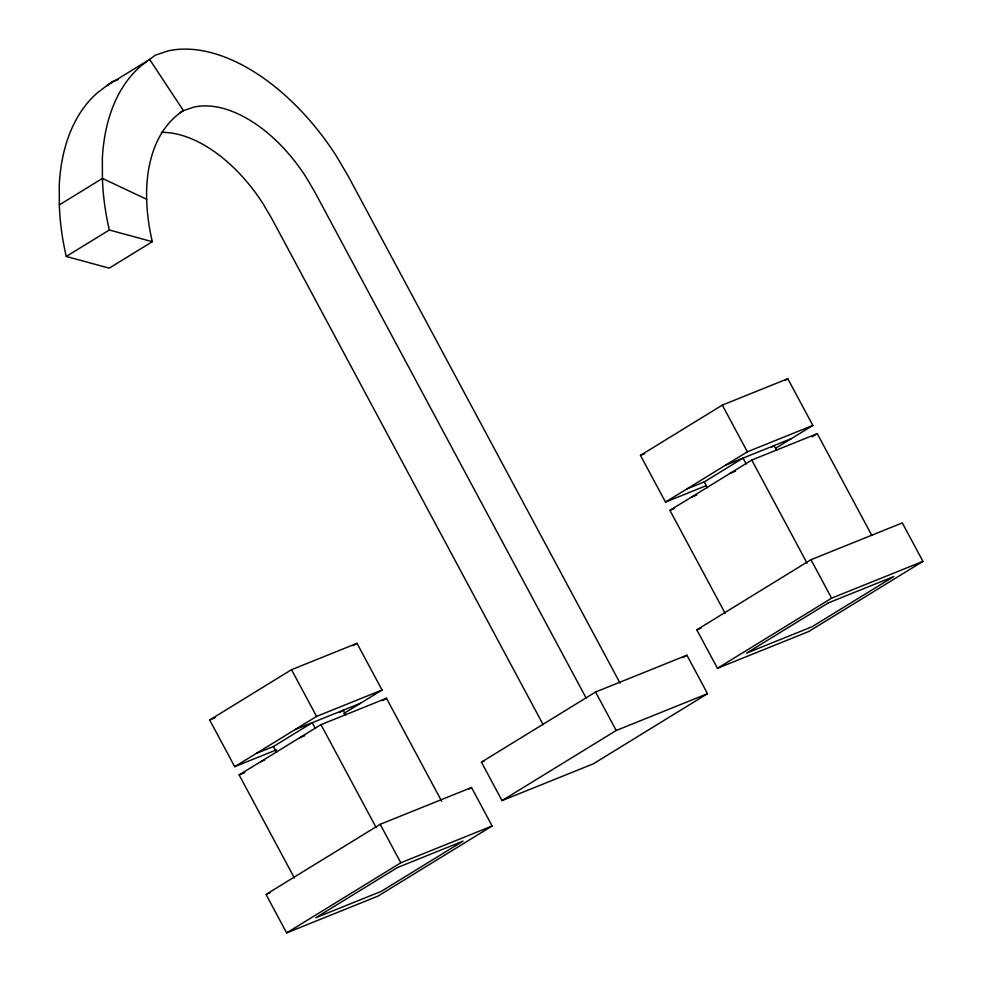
<?xml version="1.0" encoding="UTF-8"?>
<svg xmlns="http://www.w3.org/2000/svg" width="982" height="982" viewBox="0 0 982 982"><rect width="100%" height="100%" fill="white"/><g stroke="black" fill="none" stroke-linecap="round" stroke-linejoin="round"><path stroke-width="1.47" d="M106.535 85.888L149.62 59.436L183.413 110.61A188.372 110.892 58.4 0 0 146.649 199.26A188.544 111.003 58.4 0 0 152.308 241.695L109.235 268.147L66.248 256.462A234.317 137.946 58.4 0 1 59.35 204.882L59.251 185.058A249.858 147.091 58.4 0 1 97.562 92.652L112.169 81.653L117.963 79.714M179.497 113.016L183.413 110.61L194.068 107.05A125.082 73.638 58.4 0 1 306.016 177.091L314.989 192.349L586.303 698.349M59.35 204.882L102.435 178.429L146.649 199.26M66.248 256.462L109.321 229.997L152.308 241.695M276.507 749.843L234.71 766.684L209.669 719.978L291.519 669.699L357.006 643.32L382.047 690.015L343.712 713.57M705.911 485.795L665.501 502.072L640.46 455.378L722.31 405.1L787.797 378.721L812.838 425.415L775.792 448.173M353.103 645.714L357.006 643.32M785.195 380.316L787.797 378.721M234.71 766.684L316.56 716.406L382.047 690.015M665.501 502.072L747.351 451.806L812.838 425.415M256.253 753.452L273.487 746.504L312.251 722.691L315.406 728.583M687.044 488.852L704.278 481.904L743.043 458.091L746.197 463.97M339.391 712.576L343.27 710.195L345.799 714.896M771.484 447.178L774.062 445.595L776.59 450.296M294.379 877.969L239.129 774.921L320.979 724.642L386.466 698.263L441.716 801.312M725.17 613.369L669.92 510.321L751.77 460.042L817.257 433.651L871.795 535.374M382.661 700.596L386.466 698.263M812.188 436.769L817.257 433.651M380.181 824.315L266.024 894.442L286.646 932.9L377.984 896.1L492.142 825.972L471.52 787.515L380.181 824.315L400.803 862.785L492.142 825.972M481.413 762.142L595.583 692.015L686.909 655.215L707.531 693.673L593.374 763.8L502.035 800.6L481.413 762.142L484.224 761.013M696.815 629.843L810.972 559.715L902.311 522.915L922.933 561.373L808.775 631.5L717.437 668.3L696.815 629.843L701.025 628.136M468.93 789.111L471.52 787.515M683.018 657.609L686.909 655.215M286.646 932.9L400.803 862.785M502.035 800.6L616.205 730.485L707.531 693.673M717.437 668.3L831.594 598.173L922.933 561.373M640.46 455.378L644.646 453.696M725.808 465.038L791.296 438.647M730.227 473.275L735.53 471.139M691.463 497.088L696.766 494.953M669.92 510.321L674.106 508.639M209.669 719.978L215.242 717.732M295.017 729.638L360.504 703.247M299.436 737.875L304.739 735.739M260.672 761.688L264.649 760.093M239.129 774.921L244.702 772.674M267.423 893.878L270.234 892.736M810.972 559.715L831.594 598.173M722.31 405.1L747.351 451.806M751.77 460.042L807.032 563.091M704.278 481.904L707.433 487.784M620.047 683.104L348.475 176.625L336.323 155.966A187.771 110.536 58.4 0 0 168.278 50.843L155.254 55.188L140.635 66.187A249.858 147.091 58.4 0 0 102.337 158.605L102.435 178.429A234.317 137.946 58.4 0 0 109.321 229.997M595.583 692.015L616.205 730.485M543.218 724.802L271.916 218.814L262.93 203.544A125.082 73.638 58.4 0 0 161.379 132.349M291.519 669.699L316.56 716.406M320.979 724.642L376.229 827.703M273.487 746.504L276.642 752.396M397.575 867.499L315.725 917.765L381.212 891.386L463.062 841.108L397.575 867.499M828.366 602.887L746.516 653.165L812.004 626.774L893.853 576.508L828.366 602.887"/></g></svg>
